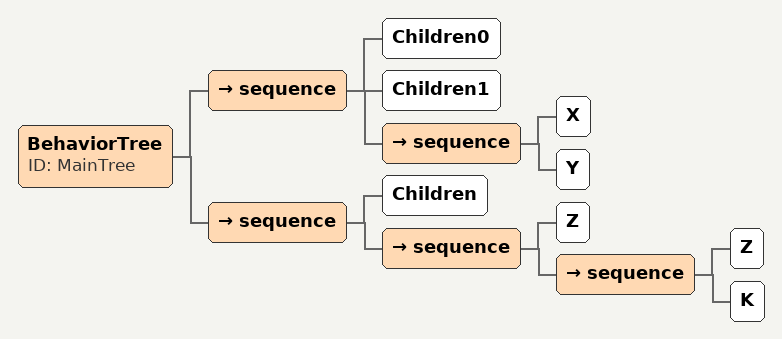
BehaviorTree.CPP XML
<?xml version="1.0" encoding="utf-8"?>
<root main_tree_to_execute="MainTree">
  <BehaviorTree ID="MainTree">
    <sequence>
      <Children0/>
      <Children1/>
      <sequence>
        <X/>
        <Y/>
      </sequence>
    </sequence>
    <sequence>
      <Children/>
      <sequence>
        <Z/>
        <sequence>
          <Z/>
          <K/>
        </sequence>
      </sequence>
    </sequence>
  </BehaviorTree>
</root>
